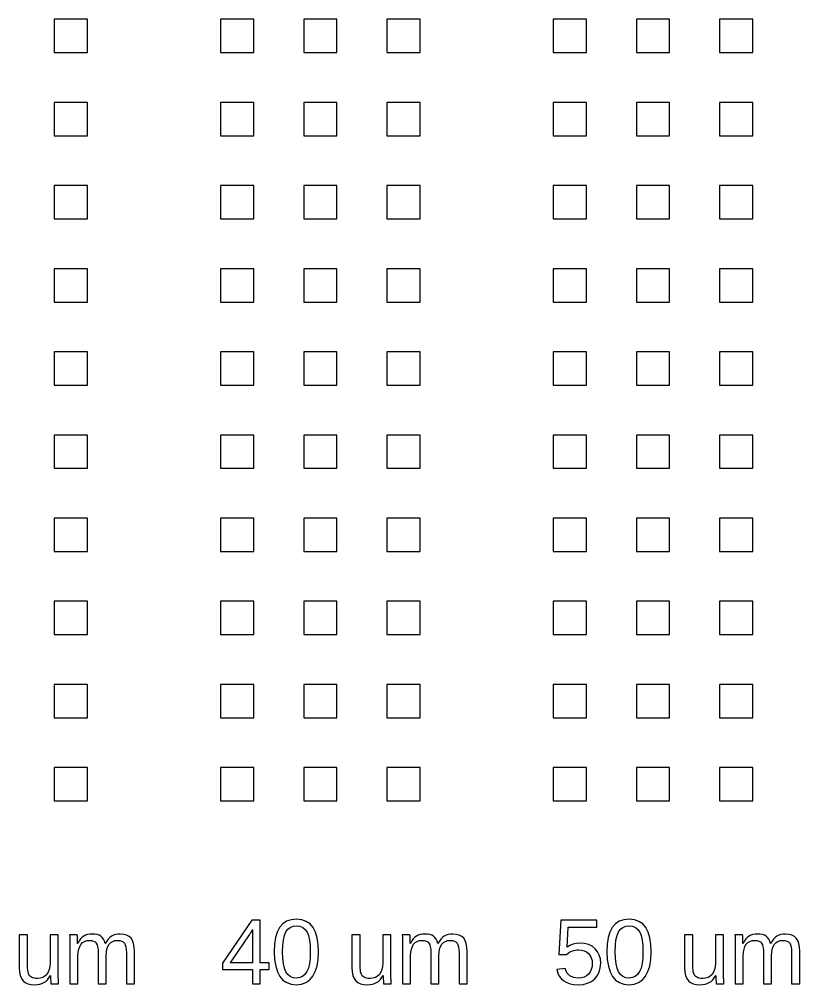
# Model space of a CAD drawing. Header units: metres. Extents: x -21500 to 21500, y -23900 to 23900.
# Drawn here: x -4810 to -118, y -11905 to -6100 of the extents above; entities that cross this region are included whole.
import ezdxf

# ---------------------------------------------------------------- set-up
doc = ezdxf.new("R2010")
doc.units = ezdxf.units.M

msp = doc.modelspace()

# ---------------------------------------------------------------- linework, layer by layer
for p, q in [((-4400, -6100), (-4600, -6100)), ((-4600, -6100), (-4600, -6300)), ((-4400, -6300), (-4400, -6100)), ((-3400, -6100), (-3600, -6100)), ((-3600, -6100), (-3600, -6300)), ((-3400, -6300), (-3400, -6100)), ((-2900, -6100), (-3100, -6100)), ((-3100, -6100), (-3100, -6300)), ((-2900, -6300), (-2900, -6100)), ((-2400, -6100), (-2600, -6100)), ((-2600, -6100), (-2600, -6300)), ((-2400, -6300), (-2400, -6100)), ((-1400, -6100), (-1600, -6100)), ((-1600, -6100), (-1600, -6300)), ((-1400, -6300), (-1400, -6100)), ((-900, -6100), (-1100, -6100)), ((-1100, -6100), (-1100, -6300)), ((-900, -6300), (-900, -6100)), ((-400, -6100), (-600, -6100)), ((-600, -6100), (-600, -6300)), ((-400, -6300), (-400, -6100)), ((-4600, -6300), (-4400, -6300)), ((-3600, -6300), (-3400, -6300)), ((-3100, -6300), (-2900, -6300)), ((-2600, -6300), (-2400, -6300)), ((-1600, -6300), (-1400, -6300)), ((-1100, -6300), (-900, -6300)), ((-600, -6300), (-400, -6300)), ((-4400, -6600), (-4600, -6600)), ((-4600, -6600), (-4600, -6800)), ((-4400, -6800), (-4400, -6600)), ((-3400, -6600), (-3600, -6600)), ((-3600, -6600), (-3600, -6800)), ((-3400, -6800), (-3400, -6600)), ((-2900, -6600), (-3100, -6600)), ((-3100, -6600), (-3100, -6800)), ((-2900, -6800), (-2900, -6600)), ((-2400, -6600), (-2600, -6600)), ((-2600, -6600), (-2600, -6800)), ((-2400, -6800), (-2400, -6600)), ((-1400, -6600), (-1600, -6600)), ((-1600, -6600), (-1600, -6800)), ((-1400, -6800), (-1400, -6600)), ((-900, -6600), (-1100, -6600)), ((-1100, -6600), (-1100, -6800)), ((-900, -6800), (-900, -6600)), ((-400, -6600), (-600, -6600)), ((-600, -6600), (-600, -6800)), ((-400, -6800), (-400, -6600)), ((-4600, -6800), (-4400, -6800)), ((-3600, -6800), (-3400, -6800)), ((-3100, -6800), (-2900, -6800)), ((-2600, -6800), (-2400, -6800)), ((-1600, -6800), (-1400, -6800)), ((-1100, -6800), (-900, -6800)), ((-600, -6800), (-400, -6800)), ((-4400, -7100), (-4600, -7100)), ((-4600, -7100), (-4600, -7300)), ((-4400, -7300), (-4400, -7100)), ((-3400, -7100), (-3600, -7100)), ((-3600, -7100), (-3600, -7300)), ((-3400, -7300), (-3400, -7100)), ((-2900, -7100), (-3100, -7100)), ((-3100, -7100), (-3100, -7300)), ((-2900, -7300), (-2900, -7100)), ((-2400, -7100), (-2600, -7100)), ((-2600, -7100), (-2600, -7300)), ((-2400, -7300), (-2400, -7100)), ((-1400, -7100), (-1600, -7100)), ((-1600, -7100), (-1600, -7300)), ((-1400, -7300), (-1400, -7100)), ((-900, -7100), (-1100, -7100)), ((-1100, -7100), (-1100, -7300)), ((-900, -7300), (-900, -7100)), ((-400, -7100), (-600, -7100)), ((-600, -7100), (-600, -7300)), ((-400, -7300), (-400, -7100)), ((-4600, -7300), (-4400, -7300)), ((-3600, -7300), (-3400, -7300)), ((-3100, -7300), (-2900, -7300)), ((-2600, -7300), (-2400, -7300)), ((-1600, -7300), (-1400, -7300)), ((-1100, -7300), (-900, -7300)), ((-600, -7300), (-400, -7300)), ((-4400, -7600), (-4600, -7600)), ((-4600, -7600), (-4600, -7800)), ((-4400, -7800), (-4400, -7600)), ((-3400, -7600), (-3600, -7600)), ((-3600, -7600), (-3600, -7800)), ((-3400, -7800), (-3400, -7600)), ((-2900, -7600), (-3100, -7600)), ((-3100, -7600), (-3100, -7800)), ((-2900, -7800), (-2900, -7600)), ((-2400, -7600), (-2600, -7600)), ((-2600, -7600), (-2600, -7800)), ((-2400, -7800), (-2400, -7600)), ((-1400, -7600), (-1600, -7600)), ((-1600, -7600), (-1600, -7800)), ((-1400, -7800), (-1400, -7600)), ((-900, -7600), (-1100, -7600)), ((-1100, -7600), (-1100, -7800)), ((-900, -7800), (-900, -7600)), ((-400, -7600), (-600, -7600)), ((-600, -7600), (-600, -7800)), ((-400, -7800), (-400, -7600)), ((-4600, -7800), (-4400, -7800)), ((-3600, -7800), (-3400, -7800)), ((-3100, -7800), (-2900, -7800)), ((-2600, -7800), (-2400, -7800)), ((-1600, -7800), (-1400, -7800)), ((-1100, -7800), (-900, -7800)), ((-600, -7800), (-400, -7800)), ((-4400, -8100), (-4600, -8100)), ((-4600, -8100), (-4600, -8300)), ((-4400, -8300), (-4400, -8100)), ((-3400, -8100), (-3600, -8100)), ((-3600, -8100), (-3600, -8300)), ((-3400, -8300), (-3400, -8100)), ((-2900, -8100), (-3100, -8100)), ((-3100, -8100), (-3100, -8300)), ((-2900, -8300), (-2900, -8100)), ((-2400, -8100), (-2600, -8100)), ((-2600, -8100), (-2600, -8300)), ((-2400, -8300), (-2400, -8100)), ((-1400, -8100), (-1600, -8100)), ((-1600, -8100), (-1600, -8300)), ((-1400, -8300), (-1400, -8100)), ((-900, -8100), (-1100, -8100)), ((-1100, -8100), (-1100, -8300)), ((-900, -8300), (-900, -8100)), ((-400, -8100), (-600, -8100)), ((-600, -8100), (-600, -8300)), ((-400, -8300), (-400, -8100)), ((-4600, -8300), (-4400, -8300)), ((-3600, -8300), (-3400, -8300)), ((-3100, -8300), (-2900, -8300)), ((-2600, -8300), (-2400, -8300)), ((-1600, -8300), (-1400, -8300)), ((-1100, -8300), (-900, -8300)), ((-600, -8300), (-400, -8300)), ((-4400, -8600), (-4600, -8600)), ((-4600, -8600), (-4600, -8800)), ((-4400, -8800), (-4400, -8600)), ((-3400, -8600), (-3600, -8600)), ((-3600, -8600), (-3600, -8800)), ((-3400, -8800), (-3400, -8600)), ((-2900, -8600), (-3100, -8600)), ((-3100, -8600), (-3100, -8800)), ((-2900, -8800), (-2900, -8600)), ((-2400, -8600), (-2600, -8600)), ((-2600, -8600), (-2600, -8800)), ((-2400, -8800), (-2400, -8600)), ((-1400, -8600), (-1600, -8600)), ((-1600, -8600), (-1600, -8800)), ((-1400, -8800), (-1400, -8600)), ((-900, -8600), (-1100, -8600)), ((-1100, -8600), (-1100, -8800)), ((-900, -8800), (-900, -8600)), ((-400, -8600), (-600, -8600)), ((-600, -8600), (-600, -8800)), ((-400, -8800), (-400, -8600)), ((-4600, -8800), (-4400, -8800)), ((-3600, -8800), (-3400, -8800)), ((-3100, -8800), (-2900, -8800)), ((-2600, -8800), (-2400, -8800)), ((-1600, -8800), (-1400, -8800)), ((-1100, -8800), (-900, -8800)), ((-600, -8800), (-400, -8800)), ((-4400, -9100), (-4600, -9100)), ((-4600, -9100), (-4600, -9300)), ((-4400, -9300), (-4400, -9100)), ((-3400, -9100), (-3600, -9100)), ((-3600, -9100), (-3600, -9300)), ((-3400, -9300), (-3400, -9100)), ((-2900, -9100), (-3100, -9100)), ((-3100, -9100), (-3100, -9300)), ((-2900, -9300), (-2900, -9100)), ((-2400, -9100), (-2600, -9100)), ((-2600, -9100), (-2600, -9300)), ((-2400, -9300), (-2400, -9100)), ((-1400, -9100), (-1600, -9100)), ((-1600, -9100), (-1600, -9300)), ((-1400, -9300), (-1400, -9100)), ((-900, -9100), (-1100, -9100)), ((-1100, -9100), (-1100, -9300)), ((-900, -9300), (-900, -9100)), ((-400, -9100), (-600, -9100)), ((-600, -9100), (-600, -9300)), ((-400, -9300), (-400, -9100)), ((-4600, -9300), (-4400, -9300)), ((-3600, -9300), (-3400, -9300)), ((-3100, -9300), (-2900, -9300)), ((-2600, -9300), (-2400, -9300)), ((-1600, -9300), (-1400, -9300)), ((-1100, -9300), (-900, -9300)), ((-600, -9300), (-400, -9300)), ((-4400, -9600), (-4600, -9600)), ((-4600, -9600), (-4600, -9800)), ((-4400, -9800), (-4400, -9600)), ((-3400, -9600), (-3600, -9600)), ((-3600, -9600), (-3600, -9800)), ((-3400, -9800), (-3400, -9600)), ((-2900, -9600), (-3100, -9600)), ((-3100, -9600), (-3100, -9800)), ((-2900, -9800), (-2900, -9600)), ((-2400, -9600), (-2600, -9600)), ((-2600, -9600), (-2600, -9800)), ((-2400, -9800), (-2400, -9600)), ((-1400, -9600), (-1600, -9600)), ((-1600, -9600), (-1600, -9800)), ((-1400, -9800), (-1400, -9600)), ((-900, -9600), (-1100, -9600)), ((-1100, -9600), (-1100, -9800)), ((-900, -9800), (-900, -9600)), ((-400, -9600), (-600, -9600)), ((-600, -9600), (-600, -9800)), ((-400, -9800), (-400, -9600)), ((-4600, -9800), (-4400, -9800)), ((-3600, -9800), (-3400, -9800)), ((-3100, -9800), (-2900, -9800)), ((-2600, -9800), (-2400, -9800)), ((-1600, -9800), (-1400, -9800)), ((-1100, -9800), (-900, -9800)), ((-600, -9800), (-400, -9800)), ((-4400, -10100), (-4600, -10100)), ((-4600, -10100), (-4600, -10300)), ((-4400, -10300), (-4400, -10100)), ((-3400, -10100), (-3600, -10100)), ((-3600, -10100), (-3600, -10300)), ((-3400, -10300), (-3400, -10100)), ((-2900, -10100), (-3100, -10100)), ((-3100, -10100), (-3100, -10300)), ((-2900, -10300), (-2900, -10100)), ((-2400, -10100), (-2600, -10100)), ((-2600, -10100), (-2600, -10300)), ((-2400, -10300), (-2400, -10100)), ((-1400, -10100), (-1600, -10100)), ((-1600, -10100), (-1600, -10300)), ((-1400, -10300), (-1400, -10100)), ((-900, -10100), (-1100, -10100)), ((-1100, -10100), (-1100, -10300)), ((-900, -10300), (-900, -10100)), ((-400, -10100), (-600, -10100)), ((-600, -10100), (-600, -10300)), ((-400, -10300), (-400, -10100)), ((-4600, -10300), (-4400, -10300)), ((-3600, -10300), (-3400, -10300)), ((-3100, -10300), (-2900, -10300)), ((-2600, -10300), (-2400, -10300)), ((-1600, -10300), (-1400, -10300)), ((-1100, -10300), (-900, -10300)), ((-600, -10300), (-400, -10300)), ((-4400, -10600), (-4600, -10600)), ((-4600, -10600), (-4600, -10800)), ((-4400, -10800), (-4400, -10600)), ((-3400, -10600), (-3600, -10600)), ((-3600, -10600), (-3600, -10800)), ((-3400, -10800), (-3400, -10600)), ((-2900, -10600), (-3100, -10600)), ((-3100, -10600), (-3100, -10800)), ((-2900, -10800), (-2900, -10600)), ((-2400, -10600), (-2600, -10600)), ((-2600, -10600), (-2600, -10800)), ((-2400, -10800), (-2400, -10600)), ((-1400, -10600), (-1600, -10600)), ((-1600, -10600), (-1600, -10800)), ((-1400, -10800), (-1400, -10600)), ((-900, -10600), (-1100, -10600)), ((-1100, -10600), (-1100, -10800)), ((-900, -10800), (-900, -10600)), ((-400, -10600), (-600, -10600)), ((-600, -10600), (-600, -10800)), ((-400, -10800), (-400, -10600)), ((-4600, -10800), (-4400, -10800)), ((-3600, -10800), (-3400, -10800)), ((-3100, -10800), (-2900, -10800)), ((-2600, -10800), (-2400, -10800)), ((-1600, -10800), (-1400, -10800)), ((-1100, -10800), (-900, -10800)), ((-600, -10800), (-400, -10800)), ((-3412.27, -11517.8), (-3587.25, -11775.5)), ((-3361, -11517.8), (-3412.27, -11517.8)), ((-3361, -11774.9), (-3361, -11517.8)), ((-3226.01, -11539.7), (-3244.42, -11561.2)), ((-3202.95, -11524.3), (-3226.01, -11539.7)), ((-3175.22, -11515.1), (-3202.95, -11524.3)), ((-3142.82, -11512.1), (-3175.22, -11515.1)), ((-3163.75, -11554), (-3142.82, -11551.7)), ((-3111.26, -11515.2), (-3142.82, -11512.1)), ((-3142.82, -11551.7), (-3122.4, -11554)), ((-3084.13, -11524.5), (-3111.26, -11515.2)), ((-3061.41, -11540), (-3084.13, -11524.5)), ((-3043.13, -11561.7), (-3061.41, -11540)), ((-1553.88, -11517.8), (-1566.63, -11723.4)), ((-1336.59, -11517.8), (-1553.88, -11517.8)), ((-1336.59, -11559.3), (-1336.59, -11517.8)), ((-1226.01, -11539.7), (-1244.42, -11561.2)), ((-1202.95, -11524.3), (-1226.01, -11539.7)), ((-1175.22, -11515.1), (-1202.95, -11524.3)), ((-1142.82, -11512.1), (-1175.22, -11515.1)), ((-1163.75, -11554), (-1142.82, -11551.7)), ((-1111.26, -11515.2), (-1142.82, -11512.1)), ((-1142.82, -11551.7), (-1122.4, -11554)), ((-1084.13, -11524.5), (-1111.26, -11515.2)), ((-1061.41, -11540), (-1084.13, -11524.5)), ((-1043.13, -11561.7), (-1061.41, -11540)), ((-4760.62, -11606.5), (-4809.72, -11606.5)), ((-4809.72, -11606.5), (-4809.72, -11802.1)), ((-4760.62, -11792.6), (-4760.62, -11606.5)), ((-4575.33, -11606.5), (-4624.16, -11606.5)), ((-4624.16, -11606.5), (-4624.16, -11776.6)), ((-4575.33, -11837.3), (-4575.33, -11606.5)), ((-4461.06, -11606.5), (-4507.18, -11606.5)), ((-4507.18, -11606.5), (-4506.46, -11614.7)), ((-4460.92, -11607.4), (-4461.06, -11606.5)), ((-4460.79, -11609), (-4460.92, -11607.4)), ((-4460.65, -11611.1), (-4460.79, -11609)), ((-4411.26, -11607.9), (-4421.99, -11613.3)), ((-4399.41, -11604.1), (-4411.26, -11607.9)), ((-4386.44, -11601.8), (-4399.41, -11604.1)), ((-4372.35, -11601), (-4386.44, -11601.8)), ((-4356.54, -11601.9), (-4372.35, -11601)), ((-4342.47, -11604.4), (-4356.54, -11601.9)), ((-4330.16, -11608.5), (-4342.47, -11604.4)), ((-4319.58, -11614.3), (-4330.16, -11608.5)), ((-4243.67, -11608.4), (-4255.02, -11614.1)), ((-4231.18, -11604.3), (-4243.67, -11608.4)), ((-4217.56, -11601.9), (-4231.18, -11604.3)), ((-4202.8, -11601), (-4217.56, -11601.9)), ((-4182.07, -11602.6), (-4202.8, -11601)), ((-4164.38, -11607.1), (-4182.07, -11602.6)), ((-4149.72, -11614.6), (-4164.38, -11607.1)), ((-3523.23, -11749.4), (-3425.3, -11605.1)), ((-3425.3, -11605.1), (-3423.31, -11602.1)), ((-3423.31, -11602.1), (-3420.89, -11598.1)), ((-3420.89, -11598.1), (-3418.02, -11593.1)), ((-3418.02, -11593.1), (-3414.72, -11587.2)), ((-3414.72, -11587.2), (-3411.6, -11581.5)), ((-3411.6, -11581.5), (-3409.29, -11577.2)), ((-3409.29, -11577.2), (-3407.8, -11574.3)), ((-3407.8, -11574.3), (-3407.12, -11572.8)), ((-3407.12, -11572.8), (-3407.12, -11774.9)), ((-3258.48, -11588.8), (-3268.53, -11622.6)), ((-3244.42, -11561.2), (-3258.48, -11588.8)), ((-3222.27, -11636.7), (-3216.13, -11609.6)), ((-3216.13, -11609.6), (-3207.52, -11588.3)), ((-3207.52, -11588.3), (-3196.11, -11572.3)), ((-3196.11, -11572.3), (-3181.52, -11560.8)), ((-3181.52, -11560.8), (-3163.75, -11554)), ((-3122.4, -11554), (-3105.08, -11561)), ((-3105.08, -11561), (-3090.86, -11572.6)), ((-3090.86, -11572.6), (-3079.75, -11588.8)), ((-3079.75, -11588.8), (-3071.38, -11610.3)), ((-3071.38, -11610.3), (-3065.41, -11637.4)), ((-3029.06, -11589.5), (-3043.13, -11561.7)), ((-3019.02, -11623.3), (-3029.06, -11589.5)), ((-2760.62, -11606.5), (-2809.72, -11606.5)), ((-2809.72, -11606.5), (-2809.72, -11802.1)), ((-2760.62, -11792.6), (-2760.62, -11606.5)), ((-2575.33, -11606.5), (-2624.16, -11606.5)), ((-2624.16, -11606.5), (-2624.16, -11776.6)), ((-2575.33, -11837.3), (-2575.33, -11606.5)), ((-2461.06, -11606.5), (-2507.18, -11606.5)), ((-2507.18, -11606.5), (-2506.46, -11614.7)), ((-2460.92, -11607.4), (-2461.06, -11606.5)), ((-2460.79, -11609), (-2460.92, -11607.4)), ((-2460.65, -11611.1), (-2460.79, -11609)), ((-2411.26, -11607.9), (-2421.99, -11613.3)), ((-2399.41, -11604.1), (-2411.26, -11607.9)), ((-2386.44, -11601.8), (-2399.41, -11604.1)), ((-2372.35, -11601), (-2386.44, -11601.8)), ((-2356.54, -11601.9), (-2372.35, -11601)), ((-2342.47, -11604.4), (-2356.54, -11601.9)), ((-2330.16, -11608.5), (-2342.47, -11604.4)), ((-2319.58, -11614.3), (-2330.16, -11608.5)), ((-2243.67, -11608.4), (-2255.02, -11614.1)), ((-2231.18, -11604.3), (-2243.67, -11608.4)), ((-2217.56, -11601.9), (-2231.18, -11604.3)), ((-2202.8, -11601), (-2217.56, -11601.9)), ((-2182.07, -11602.6), (-2202.8, -11601)), ((-2164.38, -11607.1), (-2182.07, -11602.6)), ((-2149.72, -11614.6), (-2164.38, -11607.1)), ((-1516.72, -11680.5), (-1509.39, -11559.3)), ((-1509.39, -11559.3), (-1336.59, -11559.3)), ((-1258.48, -11588.8), (-1268.53, -11622.6)), ((-1244.42, -11561.2), (-1258.48, -11588.8)), ((-1222.27, -11636.7), (-1216.13, -11609.6)), ((-1216.13, -11609.6), (-1207.52, -11588.3)), ((-1207.52, -11588.3), (-1196.11, -11572.3)), ((-1196.11, -11572.3), (-1181.52, -11560.8)), ((-1181.52, -11560.8), (-1163.75, -11554)), ((-1122.4, -11554), (-1105.08, -11561)), ((-1105.08, -11561), (-1090.86, -11572.6)), ((-1090.86, -11572.6), (-1079.75, -11588.8)), ((-1079.75, -11588.8), (-1071.38, -11610.3)), ((-1071.38, -11610.3), (-1065.41, -11637.4)), ((-1029.06, -11589.5), (-1043.13, -11561.7)), ((-1019.02, -11623.3), (-1029.06, -11589.5)), ((-760.62, -11606.5), (-809.722, -11606.5)), ((-809.722, -11606.5), (-809.722, -11802.1)), ((-760.62, -11792.6), (-760.62, -11606.5)), ((-575.335, -11606.5), (-624.165, -11606.5)), ((-624.165, -11606.5), (-624.165, -11776.6)), ((-575.335, -11837.3), (-575.335, -11606.5)), ((-461.057, -11606.5), (-507.175, -11606.5)), ((-507.175, -11606.5), (-506.463, -11614.7)), ((-460.922, -11607.4), (-461.057, -11606.5)), ((-460.786, -11609), (-460.922, -11607.4)), ((-460.651, -11611.1), (-460.786, -11609)), ((-411.26, -11607.9), (-421.993, -11613.3)), ((-399.409, -11604.1), (-411.26, -11607.9)), ((-386.438, -11601.8), (-399.409, -11604.1)), ((-372.348, -11601), (-386.438, -11601.8)), ((-356.538, -11601.9), (-372.348, -11601)), ((-342.473, -11604.4), (-356.538, -11601.9)), ((-330.156, -11608.5), (-342.473, -11604.4)), ((-319.584, -11614.3), (-330.156, -11608.5)), ((-243.668, -11608.4), (-255.019, -11614.1)), ((-231.18, -11604.3), (-243.668, -11608.4)), ((-217.557, -11601.9), (-231.18, -11604.3)), ((-202.797, -11601), (-217.557, -11601.9)), ((-182.07, -11602.6), (-202.797, -11601)), ((-164.377, -11607.1), (-182.07, -11602.6)), ((-149.72, -11614.6), (-164.377, -11607.1)), ((-4506.46, -11614.7), (-4505.95, -11627.8)), ((-4505.95, -11627.8), (-4505.65, -11646)), ((-4505.65, -11646), (-4505.55, -11669.1)), ((-4460.52, -11613.8), (-4460.65, -11611.1)), ((-4460.37, -11616.9), (-4460.52, -11613.8)), ((-4460.21, -11620.2), (-4460.37, -11616.9)), ((-4460.03, -11623.7), (-4460.21, -11620.2)), ((-4459.84, -11627.5), (-4460.03, -11623.7)), ((-4459.62, -11632.2), (-4459.84, -11627.5)), ((-4459.4, -11638.7), (-4459.62, -11632.2)), ((-4459.15, -11646.8), (-4459.4, -11638.7)), ((-4458.89, -11656.7), (-4459.15, -11646.8)), ((-4458.07, -11656.7), (-4458.89, -11656.7)), ((-4449.92, -11642.2), (-4458.07, -11656.7)), ((-4441.19, -11630.2), (-4449.92, -11642.2)), ((-4446.76, -11675.8), (-4438.81, -11662.6)), ((-4431.88, -11620.5), (-4441.19, -11630.2)), ((-4438.81, -11662.6), (-4428.91, -11652.2)), ((-4421.99, -11613.3), (-4431.88, -11620.5)), ((-4428.91, -11652.2), (-4417.38, -11644.7)), ((-4417.38, -11644.7), (-4404.22, -11640.2)), ((-4404.22, -11640.2), (-4389.44, -11638.8)), ((-4389.44, -11638.8), (-4375.42, -11639.8)), ((-4375.42, -11639.8), (-4363.74, -11642.8)), ((-4363.74, -11642.8), (-4354.39, -11647.9)), ((-4354.39, -11647.9), (-4347.39, -11655)), ((-4347.39, -11655), (-4342.29, -11664.8)), ((-4342.29, -11664.8), (-4338.64, -11677.9)), ((-4310.62, -11622), (-4319.58, -11614.3)), ((-4303.14, -11631.6), (-4310.62, -11622)), ((-4297.13, -11643.1), (-4303.14, -11631.6)), ((-4292.59, -11656.7), (-4297.13, -11643.1)), ((-4291.78, -11656.7), (-4292.59, -11656.7)), ((-4283.78, -11642.9), (-4291.78, -11656.7)), ((-4274.99, -11631.2), (-4283.78, -11642.9)), ((-4277.44, -11675.6), (-4269.67, -11662.5)), ((-4265.4, -11621.6), (-4274.99, -11631.2)), ((-4269.67, -11662.5), (-4259.89, -11652.1)), ((-4255.02, -11614.1), (-4265.4, -11621.6)), ((-4259.89, -11652.1), (-4248.34, -11644.7)), ((-4248.34, -11644.7), (-4235, -11640.2)), ((-4235, -11640.2), (-4219.89, -11638.8)), ((-4219.89, -11638.8), (-4205.87, -11639.8)), ((-4205.87, -11639.8), (-4194.18, -11642.8)), ((-4194.18, -11642.8), (-4184.84, -11647.9)), ((-4184.84, -11647.9), (-4177.84, -11655)), ((-4177.84, -11655), (-4172.74, -11664.8)), ((-4172.74, -11664.8), (-4169.09, -11677.9)), ((-4138.1, -11625.2), (-4149.72, -11614.6)), ((-4129.26, -11639.2), (-4138.1, -11625.2)), ((-4122.94, -11657.1), (-4129.26, -11639.2)), ((-4119.15, -11678.8), (-4122.94, -11657.1)), ((-3274.56, -11662.6), (-3276.56, -11708.7)), ((-3268.53, -11622.6), (-3274.56, -11662.6)), ((-3225.96, -11669.8), (-3222.27, -11636.7)), ((-3065.41, -11637.4), (-3061.82, -11670.2)), ((-3012.99, -11663), (-3019.02, -11623.3)), ((-3010.98, -11708.7), (-3012.99, -11663)), ((-2506.46, -11614.7), (-2505.95, -11627.8)), ((-2505.95, -11627.8), (-2505.65, -11646)), ((-2505.65, -11646), (-2505.55, -11669.1)), ((-2460.52, -11613.8), (-2460.65, -11611.1)), ((-2460.37, -11616.9), (-2460.52, -11613.8)), ((-2460.21, -11620.2), (-2460.37, -11616.9)), ((-2460.03, -11623.7), (-2460.21, -11620.2)), ((-2459.84, -11627.5), (-2460.03, -11623.7)), ((-2459.62, -11632.2), (-2459.84, -11627.5)), ((-2459.4, -11638.7), (-2459.62, -11632.2)), ((-2459.15, -11646.8), (-2459.4, -11638.7)), ((-2458.89, -11656.7), (-2459.15, -11646.8)), ((-2458.07, -11656.7), (-2458.89, -11656.7)), ((-2449.92, -11642.2), (-2458.07, -11656.7)), ((-2441.19, -11630.2), (-2449.92, -11642.2)), ((-2446.76, -11675.8), (-2438.81, -11662.6)), ((-2431.88, -11620.5), (-2441.19, -11630.2)), ((-2438.81, -11662.6), (-2428.91, -11652.2)), ((-2421.99, -11613.3), (-2431.88, -11620.5)), ((-2428.91, -11652.2), (-2417.38, -11644.7)), ((-2417.38, -11644.7), (-2404.22, -11640.2)), ((-2404.22, -11640.2), (-2389.44, -11638.8)), ((-2389.44, -11638.8), (-2375.42, -11639.8)), ((-2375.42, -11639.8), (-2363.74, -11642.8)), ((-2363.74, -11642.8), (-2354.39, -11647.9)), ((-2354.39, -11647.9), (-2347.39, -11655)), ((-2347.39, -11655), (-2342.29, -11664.8)), ((-2342.29, -11664.8), (-2338.64, -11677.9)), ((-2310.62, -11622), (-2319.58, -11614.3)), ((-2303.14, -11631.6), (-2310.62, -11622)), ((-2297.13, -11643.1), (-2303.14, -11631.6)), ((-2292.59, -11656.7), (-2297.13, -11643.1)), ((-2291.78, -11656.7), (-2292.59, -11656.7)), ((-2283.78, -11642.9), (-2291.78, -11656.7)), ((-2274.99, -11631.2), (-2283.78, -11642.9)), ((-2277.44, -11675.6), (-2269.67, -11662.5)), ((-2265.4, -11621.6), (-2274.99, -11631.2)), ((-2269.67, -11662.5), (-2259.89, -11652.1)), ((-2255.02, -11614.1), (-2265.4, -11621.6)), ((-2259.89, -11652.1), (-2248.34, -11644.7)), ((-2248.34, -11644.7), (-2235, -11640.2)), ((-2235, -11640.2), (-2219.89, -11638.8)), ((-2219.89, -11638.8), (-2205.87, -11639.8)), ((-2205.87, -11639.8), (-2194.18, -11642.8)), ((-2194.18, -11642.8), (-2184.84, -11647.9)), ((-2184.84, -11647.9), (-2177.84, -11655)), ((-2177.84, -11655), (-2172.74, -11664.8)), ((-2172.74, -11664.8), (-2169.09, -11677.9)), ((-2138.1, -11625.2), (-2149.72, -11614.6)), ((-2129.26, -11639.2), (-2138.1, -11625.2)), ((-2122.94, -11657.1), (-2129.26, -11639.2)), ((-2119.15, -11678.8), (-2122.94, -11657.1)), ((-1481.11, -11662.2), (-1499.88, -11669.9)), ((-1460.41, -11657.6), (-1481.11, -11662.2)), ((-1437.77, -11656.1), (-1460.41, -11657.6)), ((-1410.99, -11658.2), (-1437.77, -11656.1)), ((-1387.08, -11664.4), (-1410.99, -11658.2)), ((-1366.03, -11674.7), (-1387.08, -11664.4)), ((-1274.56, -11662.6), (-1276.56, -11708.7)), ((-1268.53, -11622.6), (-1274.56, -11662.6)), ((-1225.96, -11669.8), (-1222.27, -11636.7)), ((-1065.41, -11637.4), (-1061.82, -11670.2)), ((-1012.99, -11663), (-1019.02, -11623.3)), ((-1010.98, -11708.7), (-1012.99, -11663)), ((-506.463, -11614.7), (-505.954, -11627.8)), ((-505.954, -11627.8), (-505.649, -11646)), ((-505.649, -11646), (-505.547, -11669.1)), ((-460.515, -11613.8), (-460.651, -11611.1)), ((-460.371, -11616.9), (-460.515, -11613.8)), ((-460.21, -11620.2), (-460.371, -11616.9)), ((-460.031, -11623.7), (-460.21, -11620.2)), ((-459.836, -11627.5), (-460.031, -11623.7)), ((-459.624, -11632.2), (-459.836, -11627.5)), ((-459.396, -11638.7), (-459.624, -11632.2)), ((-459.15, -11646.8), (-459.396, -11638.7)), ((-458.887, -11656.7), (-459.15, -11646.8)), ((-458.073, -11656.7), (-458.887, -11656.7)), ((-449.918, -11642.2), (-458.073, -11656.7)), ((-441.186, -11630.2), (-449.918, -11642.2)), ((-446.764, -11675.8), (-438.812, -11662.6)), ((-431.878, -11620.5), (-441.186, -11630.2)), ((-438.812, -11662.6), (-428.911, -11652.2)), ((-421.993, -11613.3), (-431.878, -11620.5)), ((-428.911, -11652.2), (-417.381, -11644.7)), ((-417.381, -11644.7), (-404.224, -11640.2)), ((-404.224, -11640.2), (-389.439, -11638.8)), ((-389.439, -11638.8), (-375.417, -11639.8)), ((-375.417, -11639.8), (-363.735, -11642.8)), ((-363.735, -11642.8), (-354.393, -11647.9)), ((-354.393, -11647.9), (-347.39, -11655)), ((-347.39, -11655), (-342.287, -11664.8)), ((-342.287, -11664.8), (-338.642, -11677.9)), ((-310.623, -11622), (-319.584, -11614.3)), ((-303.138, -11631.6), (-310.623, -11622)), ((-297.127, -11643.1), (-303.138, -11631.6)), ((-292.591, -11656.7), (-297.127, -11643.1)), ((-291.777, -11656.7), (-292.591, -11656.7)), ((-283.783, -11642.9), (-291.777, -11656.7)), ((-274.992, -11631.2), (-283.783, -11642.9)), ((-277.442, -11675.6), (-269.668, -11662.5)), ((-265.404, -11621.6), (-274.992, -11631.2)), ((-269.668, -11662.5), (-259.894, -11652.1)), ((-255.019, -11614.1), (-265.404, -11621.6)), ((-259.894, -11652.1), (-248.339, -11644.7)), ((-248.339, -11644.7), (-235.004, -11640.2)), ((-235.004, -11640.2), (-219.888, -11638.8)), ((-219.888, -11638.8), (-205.866, -11639.8)), ((-205.866, -11639.8), (-194.184, -11642.8)), ((-194.184, -11642.8), (-184.842, -11647.9)), ((-184.842, -11647.9), (-177.839, -11655)), ((-177.839, -11655), (-172.736, -11664.8)), ((-172.736, -11664.8), (-169.091, -11677.9)), ((-138.097, -11625.2), (-149.72, -11614.6)), ((-129.255, -11639.2), (-138.097, -11625.2)), ((-122.939, -11657.1), (-129.255, -11639.2)), ((-119.15, -11678.8), (-122.939, -11657.1)), ((-4505.55, -11669.1), (-4505.55, -11900)), ((-4456.99, -11729.9), (-4455.85, -11709.4)), ((-4455.85, -11709.4), (-4452.44, -11691.4)), ((-4452.44, -11691.4), (-4446.76, -11675.8)), ((-4338.64, -11677.9), (-4336.45, -11694.3)), ((-4336.45, -11694.3), (-4335.73, -11713.9)), ((-4335.73, -11713.9), (-4335.73, -11900)), ((-4287.44, -11729.9), (-4286.33, -11709.3)), ((-4286.33, -11709.3), (-4283, -11691.2)), ((-4283, -11691.2), (-4277.44, -11675.6)), ((-4169.09, -11677.9), (-4166.9, -11694.3)), ((-4166.9, -11694.3), (-4166.17, -11713.9)), ((-4166.17, -11713.9), (-4166.17, -11900)), ((-4117.89, -11704.4), (-4119.15, -11678.8)), ((-4117.89, -11900), (-4117.89, -11704.4)), ((-3276.56, -11708.7), (-3274.5, -11754)), ((-3227.19, -11708.7), (-3225.96, -11669.8)), ((-3225.95, -11746.7), (-3227.19, -11708.7)), ((-3060.63, -11708.7), (-3061.88, -11746)), ((-3061.82, -11670.2), (-3060.63, -11708.7)), ((-3013.09, -11753.8), (-3010.98, -11708.7)), ((-2505.55, -11669.1), (-2505.55, -11900)), ((-2456.99, -11729.9), (-2455.85, -11709.4)), ((-2455.85, -11709.4), (-2452.44, -11691.4)), ((-2452.44, -11691.4), (-2446.76, -11675.8)), ((-2338.64, -11677.9), (-2336.45, -11694.3)), ((-2336.45, -11694.3), (-2335.73, -11713.9)), ((-2335.73, -11713.9), (-2335.73, -11900)), ((-2287.44, -11729.9), (-2286.33, -11709.3)), ((-2286.33, -11709.3), (-2283, -11691.2)), ((-2283, -11691.2), (-2277.44, -11675.6)), ((-2169.09, -11677.9), (-2166.9, -11694.3)), ((-2166.9, -11694.3), (-2166.17, -11713.9)), ((-2166.17, -11713.9), (-2166.17, -11900)), ((-2117.89, -11704.4), (-2119.15, -11678.8)), ((-2117.89, -11900), (-2117.89, -11704.4)), ((-1566.63, -11723.4), (-1518.89, -11723.4)), ((-1518.89, -11723.4), (-1510.34, -11716.5)), ((-1499.88, -11669.9), (-1516.72, -11680.5)), ((-1510.34, -11716.5), (-1501.8, -11710.6)), ((-1501.8, -11710.6), (-1493.25, -11705.9)), ((-1493.25, -11705.9), (-1484.71, -11702.2)), ((-1484.71, -11702.2), (-1475.99, -11699.5)), ((-1475.99, -11699.5), (-1466.94, -11697.6)), ((-1466.94, -11697.6), (-1457.54, -11696.4)), ((-1457.54, -11696.4), (-1447.81, -11696)), ((-1447.81, -11696), (-1429.8, -11697.4)), ((-1429.8, -11697.4), (-1413.73, -11701.6)), ((-1413.73, -11701.6), (-1399.62, -11708.5)), ((-1399.62, -11708.5), (-1387.45, -11718.2)), ((-1387.45, -11718.2), (-1377.66, -11730.2)), ((-1347.84, -11689.2), (-1366.03, -11674.7)), ((-1333.19, -11707), (-1347.84, -11689.2)), ((-1322.72, -11727.3), (-1333.19, -11707)), ((-1276.56, -11708.7), (-1274.5, -11754)), ((-1227.19, -11708.7), (-1225.96, -11669.8)), ((-1225.95, -11746.7), (-1227.19, -11708.7)), ((-1060.63, -11708.7), (-1061.88, -11746)), ((-1061.82, -11670.2), (-1060.63, -11708.7)), ((-1013.09, -11753.8), (-1010.98, -11708.7)), ((-505.547, -11669.1), (-505.547, -11900)), ((-456.988, -11729.9), (-455.852, -11709.4)), ((-455.852, -11709.4), (-452.444, -11691.4)), ((-452.444, -11691.4), (-446.764, -11675.8)), ((-338.642, -11677.9), (-336.454, -11694.3)), ((-336.454, -11694.3), (-335.725, -11713.9)), ((-335.725, -11713.9), (-335.725, -11900)), ((-287.437, -11729.9), (-286.327, -11709.3)), ((-286.327, -11709.3), (-282.995, -11691.2)), ((-282.995, -11691.2), (-277.442, -11675.6)), ((-169.091, -11677.9), (-166.903, -11694.3)), ((-166.903, -11694.3), (-166.174, -11713.9)), ((-166.174, -11713.9), (-166.174, -11900)), ((-117.886, -11704.4), (-119.15, -11678.8)), ((-117.886, -11900), (-117.886, -11704.4)), ((-4624.16, -11776.6), (-4625.44, -11796.8)), ((-4456.99, -11900), (-4456.99, -11729.9)), ((-4287.44, -11900), (-4287.44, -11729.9)), ((-3587.25, -11775.5), (-3587.25, -11813.5)), ((-3542.22, -11774.9), (-3537.88, -11769.5)), ((-3407.12, -11774.9), (-3542.22, -11774.9)), ((-3537.88, -11769.5), (-3523.23, -11749.4)), ((-3307.29, -11774.9), (-3361, -11774.9)), ((-3307.29, -11813.5), (-3307.29, -11774.9)), ((-3274.5, -11754), (-3268.29, -11793.5)), ((-3222.21, -11779.2), (-3225.95, -11746.7)), ((-3215.98, -11806.3), (-3222.21, -11779.2)), ((-3065.64, -11778.2), (-3071.92, -11805.2)), ((-3061.88, -11746), (-3065.64, -11778.2)), ((-3019.42, -11793.2), (-3013.09, -11753.8)), ((-2624.16, -11776.6), (-2625.44, -11796.8)), ((-2456.99, -11900), (-2456.99, -11729.9)), ((-2287.44, -11900), (-2287.44, -11729.9)), ((-1377.66, -11730.2), (-1370.67, -11743.9)), ((-1370.67, -11743.9), (-1366.47, -11759.4)), ((-1366.47, -11759.4), (-1365.07, -11776.6)), ((-1365.07, -11776.6), (-1366.46, -11796.2)), ((-1316.43, -11750.2), (-1322.72, -11727.3)), ((-1316.59, -11804.1), (-1314.34, -11775.5)), ((-1314.34, -11775.5), (-1316.43, -11750.2)), ((-1274.5, -11754), (-1268.29, -11793.5)), ((-1222.21, -11779.2), (-1225.95, -11746.7)), ((-1215.98, -11806.3), (-1222.21, -11779.2)), ((-1065.64, -11778.2), (-1071.92, -11805.2)), ((-1061.88, -11746), (-1065.64, -11778.2)), ((-1019.42, -11793.2), (-1013.09, -11753.8)), ((-624.165, -11776.6), (-625.436, -11796.8)), ((-456.988, -11900), (-456.988, -11729.9)), ((-287.437, -11900), (-287.437, -11729.9)), ((-4809.72, -11802.1), (-4808.32, -11827.8)), ((-4808.32, -11827.8), (-4804.13, -11849.6)), ((-4760.26, -11806.3), (-4760.62, -11792.6)), ((-4759.2, -11818.3), (-4760.26, -11806.3)), ((-4757.42, -11828.8), (-4759.2, -11818.3)), ((-4754.92, -11837.6), (-4757.42, -11828.8)), ((-4751.65, -11845), (-4754.92, -11837.6)), ((-4635.61, -11830.3), (-4644.51, -11843.6)), ((-4629.25, -11814.7), (-4635.61, -11830.3)), ((-4625.44, -11796.8), (-4629.25, -11814.7)), ((-4575.23, -11860.5), (-4575.33, -11837.3)), ((-3587.25, -11813.5), (-3407.12, -11813.5)), ((-3407.12, -11813.5), (-3407.12, -11900)), ((-3361, -11813.5), (-3307.29, -11813.5)), ((-3361, -11900), (-3361, -11813.5)), ((-3268.29, -11793.5), (-3257.95, -11827.3)), ((-3257.95, -11827.3), (-3243.47, -11855.2)), ((-3207.25, -11827.8), (-3215.98, -11806.3)), ((-3195.82, -11844.3), (-3207.25, -11827.8)), ((-3080.7, -11827), (-3092.18, -11843.9)), ((-3071.92, -11805.2), (-3080.7, -11827)), ((-3044.76, -11855), (-3029.98, -11826.9)), ((-3029.98, -11826.9), (-3019.42, -11793.2)), ((-2809.72, -11802.1), (-2808.32, -11827.8)), ((-2808.32, -11827.8), (-2804.13, -11849.6)), ((-2760.26, -11806.3), (-2760.62, -11792.6)), ((-2759.2, -11818.3), (-2760.26, -11806.3)), ((-2757.42, -11828.8), (-2759.2, -11818.3)), ((-2754.92, -11837.6), (-2757.42, -11828.8)), ((-2751.65, -11845), (-2754.92, -11837.6)), ((-2635.61, -11830.3), (-2644.51, -11843.6)), ((-2629.25, -11814.7), (-2635.61, -11830.3)), ((-2625.44, -11796.8), (-2629.25, -11814.7)), ((-2575.23, -11860.5), (-2575.33, -11837.3)), ((-1528.38, -11808.8), (-1577.76, -11814.5)), ((-1577.76, -11814.5), (-1571.91, -11835.4)), ((-1571.91, -11835.4), (-1563.04, -11853.5)), ((-1517.62, -11833.7), (-1528.38, -11808.8)), ((-1500.78, -11851.4), (-1517.62, -11833.7)), ((-1387.32, -11841.8), (-1399.51, -11852.2)), ((-1377.58, -11828.8), (-1387.32, -11841.8)), ((-1370.63, -11813.6), (-1377.58, -11828.8)), ((-1366.46, -11796.2), (-1370.63, -11813.6)), ((-1334.56, -11851.7), (-1323.33, -11829.5)), ((-1323.33, -11829.5), (-1316.59, -11804.1)), ((-1268.29, -11793.5), (-1257.95, -11827.3)), ((-1257.95, -11827.3), (-1243.47, -11855.2)), ((-1207.25, -11827.8), (-1215.98, -11806.3)), ((-1195.82, -11844.3), (-1207.25, -11827.8)), ((-1080.7, -11827), (-1092.18, -11843.9)), ((-1071.92, -11805.2), (-1080.7, -11827)), ((-1044.76, -11855), (-1029.98, -11826.9)), ((-1029.98, -11826.9), (-1019.42, -11793.2)), ((-809.722, -11802.1), (-808.323, -11827.8)), ((-808.323, -11827.8), (-804.127, -11849.6)), ((-760.264, -11806.3), (-760.62, -11792.6)), ((-759.196, -11818.3), (-760.264, -11806.3)), ((-757.415, -11828.8), (-759.196, -11818.3)), ((-754.923, -11837.6), (-757.415, -11828.8)), ((-751.65, -11845), (-754.923, -11837.6)), ((-635.609, -11830.3), (-644.511, -11843.6)), ((-629.251, -11814.7), (-635.609, -11830.3)), ((-625.436, -11796.8), (-629.251, -11814.7)), ((-575.233, -11860.5), (-575.335, -11837.3)), ((-4804.13, -11849.6), (-4797.13, -11867.5)), ((-4797.13, -11867.5), (-4787.34, -11881.4)), ((-4787.34, -11881.4), (-4774.53, -11891.9)), ((-4774.53, -11891.9), (-4758.48, -11899.4)), ((-4758.48, -11899.4), (-4739.2, -11903.9)), ((-4747.53, -11851.4), (-4751.65, -11845)), ((-4742.56, -11856.6), (-4747.53, -11851.4)), ((-4736.75, -11860.7), (-4742.56, -11856.6)), ((-4729.78, -11863.8), (-4736.75, -11860.7)), ((-4721.35, -11866), (-4729.78, -11863.8)), ((-4711.47, -11867.3), (-4721.35, -11866)), ((-4700.12, -11867.7), (-4711.47, -11867.3)), ((-4683.42, -11866.2), (-4700.12, -11867.7)), ((-4686.53, -11902.3), (-4673.46, -11898.3)), ((-4668.59, -11861.7), (-4683.42, -11866.2)), ((-4673.46, -11898.3), (-4661.74, -11892.8)), ((-4655.62, -11854.1), (-4668.59, -11861.7)), ((-4661.74, -11892.8), (-4651.01, -11885.4)), ((-4644.51, -11843.6), (-4655.62, -11854.1)), ((-4651.01, -11885.4), (-4640.95, -11875.8)), ((-4640.95, -11875.8), (-4631.55, -11863.9)), ((-4631.55, -11863.9), (-4622.81, -11849.8)), ((-4622.81, -11849.8), (-4621.99, -11849.8)), ((-4621.99, -11849.8), (-4621.73, -11859.7)), ((-4621.73, -11859.7), (-4621.49, -11867.8)), ((-4621.49, -11867.8), (-4621.26, -11874.3)), ((-4621.26, -11874.3), (-4621.05, -11879)), ((-4621.05, -11879), (-4620.85, -11882.7)), ((-4620.85, -11882.7), (-4620.67, -11886.3)), ((-4620.67, -11886.3), (-4620.51, -11889.6)), ((-4620.51, -11889.6), (-4620.37, -11892.7)), ((-4620.37, -11892.7), (-4620.23, -11895.4)), ((-4620.23, -11895.4), (-4620.1, -11897.5)), ((-4620.1, -11897.5), (-4619.96, -11899)), ((-4619.96, -11899), (-4619.82, -11900)), ((-4619.82, -11900), (-4573.71, -11900)), ((-4574.93, -11878.6), (-4575.23, -11860.5)), ((-4574.42, -11891.8), (-4574.93, -11878.6)), ((-4573.71, -11900), (-4574.42, -11891.8)), ((-4505.55, -11900), (-4456.99, -11900)), ((-4335.73, -11900), (-4287.44, -11900)), ((-4166.17, -11900), (-4117.89, -11900)), ((-3407.12, -11900), (-3361, -11900)), ((-3243.47, -11855.2), (-3224.87, -11877.2)), ((-3224.87, -11877.2), (-3202.17, -11892.9)), ((-3202.17, -11892.9), (-3175.36, -11902.3)), ((-3181.45, -11856.1), (-3195.82, -11844.3)), ((-3164.14, -11863.2), (-3181.45, -11856.1)), ((-3143.91, -11865.5), (-3164.14, -11863.2)), ((-3123.78, -11863.1), (-3143.91, -11865.5)), ((-3106.54, -11855.9), (-3123.78, -11863.1)), ((-3113.5, -11902.3), (-3086.57, -11892.8)), ((-3092.18, -11843.9), (-3106.54, -11855.9)), ((-3086.57, -11892.8), (-3063.65, -11877)), ((-3063.65, -11877), (-3044.76, -11855)), ((-2804.13, -11849.6), (-2797.13, -11867.5)), ((-2797.13, -11867.5), (-2787.34, -11881.4)), ((-2787.34, -11881.4), (-2774.53, -11891.9)), ((-2774.53, -11891.9), (-2758.48, -11899.4)), ((-2758.48, -11899.4), (-2739.2, -11903.9)), ((-2747.53, -11851.4), (-2751.65, -11845)), ((-2742.56, -11856.6), (-2747.53, -11851.4)), ((-2736.75, -11860.7), (-2742.56, -11856.6)), ((-2729.78, -11863.8), (-2736.75, -11860.7)), ((-2721.35, -11866), (-2729.78, -11863.8)), ((-2711.47, -11867.3), (-2721.35, -11866)), ((-2700.12, -11867.7), (-2711.47, -11867.3)), ((-2683.42, -11866.2), (-2700.12, -11867.7)), ((-2686.53, -11902.3), (-2673.46, -11898.3)), ((-2668.59, -11861.7), (-2683.42, -11866.2)), ((-2673.46, -11898.3), (-2661.74, -11892.8)), ((-2655.62, -11854.1), (-2668.59, -11861.7)), ((-2661.74, -11892.8), (-2651.01, -11885.4)), ((-2644.51, -11843.6), (-2655.62, -11854.1)), ((-2651.01, -11885.4), (-2640.95, -11875.8)), ((-2640.95, -11875.8), (-2631.55, -11863.9)), ((-2631.55, -11863.9), (-2622.81, -11849.8)), ((-2622.81, -11849.8), (-2621.99, -11849.8)), ((-2621.99, -11849.8), (-2621.73, -11859.7)), ((-2621.73, -11859.7), (-2621.49, -11867.8)), ((-2621.49, -11867.8), (-2621.26, -11874.3)), ((-2621.26, -11874.3), (-2621.05, -11879)), ((-2621.05, -11879), (-2620.85, -11882.7)), ((-2620.85, -11882.7), (-2620.67, -11886.3)), ((-2620.67, -11886.3), (-2620.51, -11889.6)), ((-2620.51, -11889.6), (-2620.37, -11892.7)), ((-2620.37, -11892.7), (-2620.23, -11895.4)), ((-2620.23, -11895.4), (-2620.1, -11897.5)), ((-2620.1, -11897.5), (-2619.96, -11899)), ((-2619.96, -11899), (-2619.82, -11900)), ((-2619.82, -11900), (-2573.71, -11900)), ((-2574.93, -11878.6), (-2575.23, -11860.5)), ((-2574.42, -11891.8), (-2574.93, -11878.6)), ((-2573.71, -11900), (-2574.42, -11891.8)), ((-2505.55, -11900), (-2456.99, -11900)), ((-2335.73, -11900), (-2287.44, -11900)), ((-2166.17, -11900), (-2117.89, -11900)), ((-1563.04, -11853.5), (-1551.15, -11869.1)), ((-1551.15, -11869.1), (-1536.25, -11882.1)), ((-1536.25, -11882.1), (-1518.55, -11892.3)), ((-1518.55, -11892.3), (-1498.27, -11899.6)), ((-1477.87, -11862), (-1500.78, -11851.4)), ((-1498.27, -11899.6), (-1475.41, -11904)), ((-1448.9, -11865.5), (-1477.87, -11862)), ((-1430.3, -11864.1), (-1448.9, -11865.5)), ((-1413.83, -11859.6), (-1430.3, -11864.1)), ((-1419.84, -11903.3), (-1393.18, -11896.7)), ((-1399.51, -11852.2), (-1413.83, -11859.6)), ((-1393.18, -11896.7), (-1370, -11885.9)), ((-1370, -11885.9), (-1350.29, -11870.7)), ((-1350.29, -11870.7), (-1334.56, -11851.7)), ((-1243.47, -11855.2), (-1224.87, -11877.2)), ((-1224.87, -11877.2), (-1202.17, -11892.9)), ((-1202.17, -11892.9), (-1175.36, -11902.3)), ((-1181.45, -11856.1), (-1195.82, -11844.3)), ((-1164.14, -11863.2), (-1181.45, -11856.1)), ((-1143.91, -11865.5), (-1164.14, -11863.2)), ((-1123.78, -11863.1), (-1143.91, -11865.5)), ((-1106.54, -11855.9), (-1123.78, -11863.1)), ((-1113.5, -11902.3), (-1086.57, -11892.8)), ((-1092.18, -11843.9), (-1106.54, -11855.9)), ((-1086.57, -11892.8), (-1063.65, -11877)), ((-1063.65, -11877), (-1044.76, -11855)), ((-804.127, -11849.6), (-797.132, -11867.5)), ((-797.132, -11867.5), (-787.341, -11881.4)), ((-787.341, -11881.4), (-774.531, -11891.9)), ((-774.531, -11891.9), (-758.483, -11899.4)), ((-758.483, -11899.4), (-739.197, -11903.9)), ((-747.53, -11851.4), (-751.65, -11845)), ((-742.562, -11856.6), (-747.53, -11851.4)), ((-736.747, -11860.7), (-742.562, -11856.6)), ((-729.778, -11863.8), (-736.747, -11860.7)), ((-721.352, -11866), (-729.778, -11863.8)), ((-711.467, -11867.3), (-721.352, -11866)), ((-700.124, -11867.7), (-711.467, -11867.3)), ((-683.423, -11866.2), (-700.124, -11867.7)), ((-686.526, -11902.3), (-673.462, -11898.3)), ((-668.587, -11861.7), (-683.423, -11866.2)), ((-673.462, -11898.3), (-661.738, -11892.8)), ((-655.616, -11854.1), (-668.587, -11861.7)), ((-661.738, -11892.8), (-651.013, -11885.4)), ((-644.511, -11843.6), (-655.616, -11854.1)), ((-651.013, -11885.4), (-640.951, -11875.8)), ((-640.951, -11875.8), (-631.549, -11863.9)), ((-631.549, -11863.9), (-622.809, -11849.8)), ((-622.809, -11849.8), (-621.995, -11849.8)), ((-621.995, -11849.8), (-621.732, -11859.7)), ((-621.732, -11859.7), (-621.486, -11867.8)), ((-621.486, -11867.8), (-621.257, -11874.3)), ((-621.257, -11874.3), (-621.046, -11879)), ((-621.046, -11879), (-620.851, -11882.7)), ((-620.851, -11882.7), (-620.673, -11886.3)), ((-620.673, -11886.3), (-620.512, -11889.6)), ((-620.512, -11889.6), (-620.368, -11892.7)), ((-620.368, -11892.7), (-620.232, -11895.4)), ((-620.232, -11895.4), (-620.096, -11897.5)), ((-620.096, -11897.5), (-619.96, -11899)), ((-619.96, -11899), (-619.825, -11900)), ((-619.825, -11900), (-573.707, -11900)), ((-574.928, -11878.6), (-575.233, -11860.5)), ((-574.419, -11891.8), (-574.928, -11878.6)), ((-573.707, -11900), (-574.419, -11891.8)), ((-505.547, -11900), (-456.988, -11900)), ((-335.725, -11900), (-287.437, -11900)), ((-166.174, -11900), (-117.886, -11900)), ((-4739.2, -11903.9), (-4716.67, -11905.4)), ((-4716.67, -11905.4), (-4700.93, -11904.6)), ((-4700.93, -11904.6), (-4686.53, -11902.3)), ((-3175.36, -11902.3), (-3144.45, -11905.4)), ((-3144.45, -11905.4), (-3113.5, -11902.3)), ((-2739.2, -11903.9), (-2716.67, -11905.4)), ((-2716.67, -11905.4), (-2700.93, -11904.6)), ((-2700.93, -11904.6), (-2686.53, -11902.3)), ((-1475.41, -11904), (-1449.98, -11905.4)), ((-1449.98, -11905.4), (-1419.84, -11903.3)), ((-1175.36, -11902.3), (-1144.45, -11905.4)), ((-1144.45, -11905.4), (-1113.5, -11902.3)), ((-739.197, -11903.9), (-716.672, -11905.4)), ((-716.672, -11905.4), (-700.929, -11904.6)), ((-700.929, -11904.6), (-686.526, -11902.3))]:
    msp.add_line(p, q)

doc.saveas('drawing.dxf')
